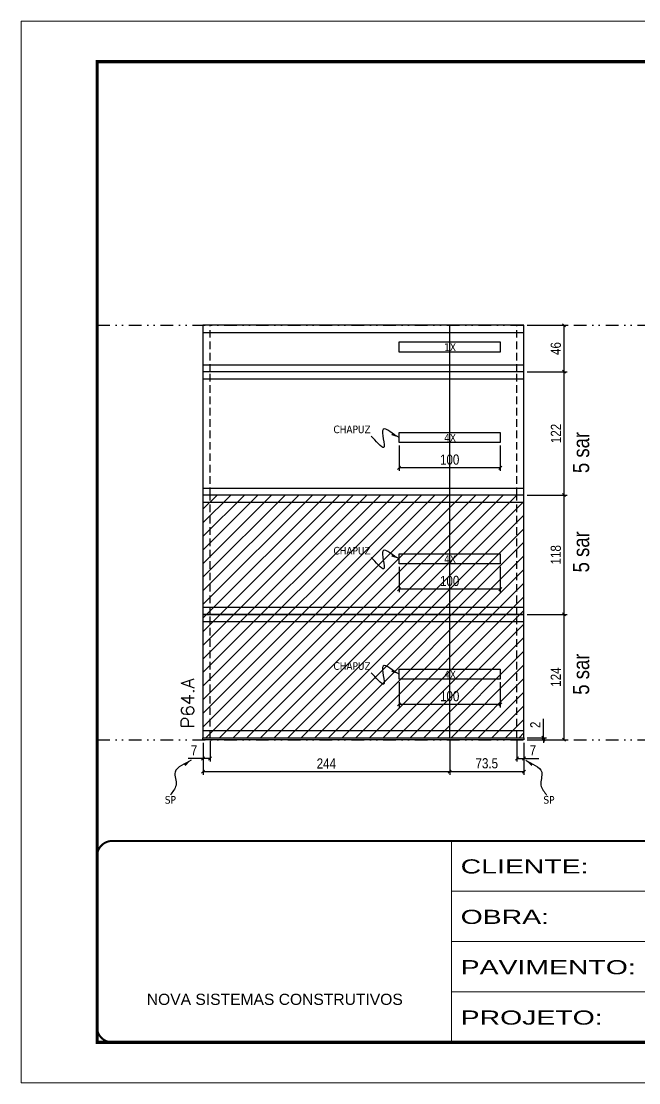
# Model space of a CAD drawing. Extents: x 14400 to 27878, y -21631 to 6985.
# Drawn here: x 19182 to 19793, y 192 to 1242 of the extents above; entities that cross this region are included whole.
import ezdxf

# ---------------------------------------------------------------- set-up
doc = ezdxf.new("R2010")
doc.units = 0
for name, pattern in [('CONTINUO', [0]), ('DASHED', [0.75, 0.5, -0.25]), ('DIVIDE2', [0.625, 0.25, -0.125, 0, -0.125, 0, -0.125]), ('HIDDEN', [0.375, 0.25, -0.125])]:
    doc.linetypes.add(name, pattern=pattern)
for name, color, linetype in [('COTA', 241, 'Continuous'), ('NOMENCLATURA', 7, 'Continuous'), ('Nível', 160, 'Continuous'), ('Painéis', 200, 'Continuous'), ('Romaneio', 10, 'Continuous'), ('SARR_2.2x10', 60, 'Continuous'), ('SARR_2.2x7', 40, 'Continuous'), ('Sarrafo de Pressão', 42, 'HIDDEN'), ('texto', 7, 'Continuous')]:
    doc.layers.add(name, color=color, linetype=linetype)
for name, color, linetype, lineweight in [('Folhas', 255, 'Continuous', 9), ('Hachura', 251, 'Continuous', 9), ('SARRAFO DE PRESSAO', 251, 'DASHED', 9), ('Texto Seção', 7, 'Continuous', 15)]:
    doc.layers.add(name, color=color, linetype=linetype, lineweight=lineweight)
doc.styles.add('ARIAL', font='arial.ttf')
doc.styles.add('ARIAL_NARROW', font='ARIALN.TTF', dxfattribs={"height": 0.2})
doc.styles.add('COTA TECNICA', font='techl___.ttf', dxfattribs={"height": 10})
doc.styles.add('COTA TECNICA-50', font='techl___.ttf', dxfattribs={"height": 10})
doc.styles.add('REGUA-120', font='ROMANS.shx', dxfattribs={"height": 15})
doc.styles.get("Standard").update_dxf_attribs({"font": 'arial.ttf'})
doc.styles.add('Tecnologia', font='')
doc.styles.get('Tecnologia').set_extended_font_data('Forgotten Futurist')
doc.dimstyles.new('COTA PAINEL-50', dxfattribs={"dimtxt": 10, "dimasz": 3, "dimexe": 3, "dimexo": 3, "dimgap": 3, "dimtad": 1, "dimdec": 1, "dimzin": 12, "dimdsep": 46, "dimtxsty": 'COTA TECNICA-50', "dimblk1": 'OBLIQUE', "dimblk2": 'OBLIQUE', "dimsah": 1, "dimcen": 0.9, "dimclrd": 4, "dimclre": 4, "dimclrt": 240, "dimadec": 1, "dimazin": 3, "dimtfac": 1, "dimtdec": 1, "dimtmove": 0, "dimatfit": 3, "dimfxl": 1, "dimtolj": 1, "dimtzin": 12, "dimarcsym": 0})
doc.dimstyles.new('PAINEL', dxfattribs={"dimtxt": 10, "dimasz": 3, "dimexe": 3, "dimexo": 3, "dimgap": 3, "dimtad": 1, "dimdec": 1, "dimzin": 12, "dimdsep": 46, "dimtxsty": 'COTA TECNICA', "dimblk1": 'OBLIQUE', "dimblk2": 'OBLIQUE', "dimsah": 1, "dimcen": 0.9, "dimclrd": 4, "dimclre": 4, "dimclrt": 240, "dimadec": 1, "dimazin": 3, "dimtfac": 1, "dimtdec": 1, "dimtmove": 0, "dimatfit": 3, "dimfxl": 1, "dimtolj": 1, "dimtzin": 12, "dimarcsym": 0})
doc.dimstyles.get("Standard").update_dxf_attribs({"dimtxt": 0.18, "dimasz": 0.18, "dimexe": 0.18, "dimexo": 0.0625, "dimgap": 0.09, "dimtad": 0, "dimtih": 1, "dimtoh": 1, "dimdec": 4, "dimzin": 0, "dimdsep": 46, "dimtxsty": 'Standard', "dimcen": 0.09, "dimadec": 0, "dimazin": 0, "dimtfac": 1, "dimtdec": 4, "dimtofl": 0, "dimtmove": 0, "dimatfit": 3, "dimfxl": 1, "dimtolj": 1, "dimtzin": 0, "dimarcsym": 0})

# ---------------------------------------------------------------- blocks, each defined once
blk = doc.blocks.new('9999999999')
at = {"color": 30, "linetype": 'CONTINUO'}
for p, q in [((98564.6, 34230.2), (98564.6, 34429.4)), ((98564.6, 34379.6), (99584, 34379.6)), ((98564.6, 34329.8), (99488, 34329.8)), ((98564.6, 34280), (99488, 34280))]:
    blk.add_line(p, q, dxfattribs=at)
at = {"color": 30, "linetype": 'CONTINUO', "const_width": 2}
blk.add_lwpolyline([(99584, 34230.2), (99584, 34414.4, 0.414214), (99569, 34429.4), (98229, 34429.4, 0.414214), (98214, 34414.4), (98214, 34245.2, 0.414214), (98229, 34230.2), (99584, 34230.2)], format="xyb", dxfattribs=at)
at = {"layer": 'Folhas'}
blk.add_lwpolyline([(98139, 34190.2), (99624, 34190.2), (99624, 35240.2), (98139, 35240.2)], close=True, dxfattribs=at)
at = {"layer": 'Folhas', "color": 30, "const_width": 3}
blk.add_lwpolyline([(98214, 34230.2), (99584, 34230.2), (99584, 35200.2), (98214, 35200.2)], close=True, dxfattribs=at)
at = {"color": 7, "linetype": 'Continuous', "ltscale": 5, "style": 'ARIAL'}
blk.add_text('NOVA SISTEMAS CONSTRUTIVOS', height=11.059, dxfattribs=at).set_placement((98263.2, 34267.2))
at = {"layer": 'Folhas', "color": 7, "style": 'Tecnologia', "width": 1.5}
for s, p in [('CLIENTE:', (98573.7, 34397.2)), ('OBRA:', (98573.7, 34347.3)), ('PAVIMENTO:', (98573.7, 34297.5)), ('PROJETO:', (98573.7, 34247.7))]:
    blk.add_text(s, height=14, dxfattribs=at).set_placement(p)
blk = doc.blocks.new('_Oblique')
at = {"color": 0, "linetype": 'ByBlock', "lineweight": -2}
blk.add_line((-0.5, -0.5), (0.5, 0.5), dxfattribs=at)
blk = doc.blocks.new('*D1754')
at = {"layer": 'COTA', "color": 4, "lineweight": -2, "transparency": 16777216}
for p, q in [((19361.8, 528.1), (19361.8, 509.6)), ((19368.8, 530.1), (19368.8, 509.6)), ((19361.8, 512.6), (19347, 512.6)), ((19368.8, 512.6), (19361.8, 512.6))]:
    blk.add_line(p, q, dxfattribs=at)
at = {"layer": 'Defpoints', "color": 0, "transparency": 16777216}
for p in [(19361.8, 531.1), (19368.8, 533.1), (19361.8, 512.6)]:
    blk.add_point(p, dxfattribs=at)
at = {"layer": 'COTA', "color": 4, "lineweight": -2, "transparency": 16777216, "xscale": 3, "yscale": 3, "zscale": 3, "rotation": 180}
blk.add_blockref('_Oblique', (19361.8, 512.6), dxfattribs=at)
at = {"layer": 'COTA', "color": 4, "lineweight": -2, "transparency": 16777216, "xscale": 3, "yscale": 3, "zscale": 3}
blk.add_blockref('_Oblique', (19368.8, 512.6), dxfattribs=at)
at = {"layer": 'COTA', "color": 240, "transparency": 16777216, "insert": (19352.9, 520.7), "char_height": 10, "attachment_point": 5, "style": 'COTA TECNICA-50'}
blk.add_mtext('\\A1;7', dxfattribs=at)
blk = doc.blocks.new('*D1755')
at = {"layer": 'COTA', "color": 4, "lineweight": -2, "transparency": 16777216}
for p, q in [((19672.3, 530.1), (19672.3, 509.6)), ((19679.3, 528.1), (19679.3, 509.6)), ((19672.3, 512.6), (19679.3, 512.6)), ((19679.3, 512.6), (19694, 512.6))]:
    blk.add_line(p, q, dxfattribs=at)
at = {"layer": 'Defpoints', "color": 0, "transparency": 16777216}
for p in [(19672.3, 533.1), (19679.3, 531.1), (19679.3, 512.6)]:
    blk.add_point(p, dxfattribs=at)
at = {"layer": 'COTA', "color": 4, "lineweight": -2, "transparency": 16777216, "xscale": 3, "yscale": 3, "zscale": 3, "rotation": 180}
blk.add_blockref('_Oblique', (19672.3, 512.6), dxfattribs=at)
at = {"layer": 'COTA', "color": 4, "lineweight": -2, "transparency": 16777216, "xscale": 3, "yscale": 3, "zscale": 3}
blk.add_blockref('_Oblique', (19679.3, 512.6), dxfattribs=at)
at = {"layer": 'COTA', "color": 240, "transparency": 16777216, "insert": (19688.1, 520.7), "char_height": 10, "attachment_point": 5, "style": 'COTA TECNICA-50'}
blk.add_mtext('\\A1;7', dxfattribs=at)
blk = doc.blocks.new('*D1756')
at = {"layer": 'Defpoints', "color": 0, "linetype": 'ByBlock', "transparency": 16777216}
for p in [(19679.3, 655.1), (19718.9, 655.1), (19679.3, 531.1)]:
    blk.add_point(p, dxfattribs=at)
at = {"layer": 'Romaneio', "color": 4, "linetype": 'ByBlock', "lineweight": -2, "transparency": 16777216}
for p, q in [((19682.3, 655.1), (19721.9, 655.1)), ((19718.9, 531.1), (19718.9, 655.1)), ((19682.3, 531.1), (19721.9, 531.1))]:
    blk.add_line(p, q, dxfattribs=at)
at = {"layer": 'Romaneio', "color": 4, "linetype": 'ByBlock', "lineweight": -2, "transparency": 16777216, "xscale": 3, "yscale": 3, "zscale": 3}
for p, rotation in [((19718.9, 655.1), 90), ((19718.9, 531.1), 270)]:
    blk.add_blockref('_Oblique', p, dxfattribs=dict(at, rotation=rotation))
at = {"layer": 'Romaneio', "color": 240, "linetype": 'ByBlock', "transparency": 16777216, "insert": (19710.8, 593.1), "char_height": 10, "attachment_point": 5, "rotation": 90, "style": 'COTA TECNICA'}
blk.add_mtext('\\A1;124', dxfattribs=at)
blk = doc.blocks.new('*D1757')
at = {"layer": 'COTA', "color": 4, "lineweight": -2, "transparency": 16777216}
for p, q in [((19682.3, 773.1), (19721.9, 773.1)), ((19718.9, 655.1), (19718.9, 773.1)), ((19682.3, 655.1), (19721.9, 655.1))]:
    blk.add_line(p, q, dxfattribs=at)
at = {"layer": 'Defpoints', "color": 0, "transparency": 16777216}
for p in [(19679.3, 773.1), (19718.9, 773.1), (19679.3, 655.1)]:
    blk.add_point(p, dxfattribs=at)
at = {"layer": 'COTA', "color": 4, "lineweight": -2, "transparency": 16777216, "xscale": 3, "yscale": 3, "zscale": 3}
for p, rotation in [((19718.9, 773.1), 90), ((19718.9, 655.1), 270)]:
    blk.add_blockref('_Oblique', p, dxfattribs=dict(at, rotation=rotation))
at = {"layer": 'COTA', "color": 240, "transparency": 16777216, "insert": (19710.8, 714.1), "char_height": 10, "attachment_point": 5, "rotation": 90, "style": 'COTA TECNICA-50'}
blk.add_mtext('\\A1;118', dxfattribs=at)
blk = doc.blocks.new('*D1758')
at = {"layer": 'COTA', "color": 4, "lineweight": -2, "transparency": 16777216}
for p, q in [((19698.5, 533.1), (19698.5, 551.9)), ((19682.3, 533.1), (19701.5, 533.1)), ((19682.3, 531.1), (19701.5, 531.1)), ((19698.5, 531.1), (19698.5, 533.1)), ((19698.5, 531.1), (19698.5, 528.1))]:
    blk.add_line(p, q, dxfattribs=at)
at = {"layer": 'Defpoints', "color": 0, "transparency": 16777216}
for p in [(19679.3, 533.1), (19679.3, 531.1), (19698.5, 531.1)]:
    blk.add_point(p, dxfattribs=at)
at = {"layer": 'COTA', "color": 4, "lineweight": -2, "transparency": 16777216, "xscale": 3, "yscale": 3, "zscale": 3}
for p, rotation in [((19698.5, 533.1), 270), ((19698.5, 531.1), 90)]:
    blk.add_blockref('_Oblique', p, dxfattribs=dict(at, rotation=rotation))
at = {"layer": 'COTA', "color": 240, "transparency": 16777216, "insert": (19690.5, 545.9), "char_height": 10, "attachment_point": 5, "rotation": 90, "style": 'COTA TECNICA-50'}
blk.add_mtext('\\A1;2', dxfattribs=at)
blk = doc.blocks.new('*D1759')
at = {"layer": 'COTA', "color": 4, "lineweight": -2, "transparency": 16777216}
for p, q in [((19361.8, 528.1), (19361.8, 496.6)), ((19605.8, 530.1), (19605.8, 496.6)), ((19361.8, 499.6), (19605.8, 499.6))]:
    blk.add_line(p, q, dxfattribs=at)
at = {"layer": 'Defpoints', "color": 0, "transparency": 16777216}
for p in [(19361.8, 531.1), (19605.8, 533.1), (19605.8, 499.6)]:
    blk.add_point(p, dxfattribs=at)
at = {"layer": 'COTA', "color": 4, "lineweight": -2, "transparency": 16777216, "xscale": 3, "yscale": 3, "zscale": 3, "rotation": 180}
blk.add_blockref('_Oblique', (19361.8, 499.6), dxfattribs=at)
at = {"layer": 'COTA', "color": 4, "lineweight": -2, "transparency": 16777216, "xscale": 3, "yscale": 3, "zscale": 3}
blk.add_blockref('_Oblique', (19605.8, 499.6), dxfattribs=at)
at = {"layer": 'COTA', "color": 240, "transparency": 16777216, "insert": (19483.8, 507.7), "char_height": 10, "attachment_point": 5, "style": 'COTA TECNICA-50'}
blk.add_mtext('\\A1;244', dxfattribs=at)
blk = doc.blocks.new('*D1760')
at = {"layer": 'COTA', "color": 4, "lineweight": -2, "transparency": 16777216}
for p, q in [((19605.8, 530.1), (19605.8, 496.6)), ((19679.3, 528.1), (19679.3, 496.6)), ((19605.8, 499.6), (19679.3, 499.6))]:
    blk.add_line(p, q, dxfattribs=at)
at = {"layer": 'Defpoints', "color": 0, "transparency": 16777216}
for p in [(19605.8, 533.1), (19679.3, 531.1), (19679.3, 499.6)]:
    blk.add_point(p, dxfattribs=at)
at = {"layer": 'COTA', "color": 4, "lineweight": -2, "transparency": 16777216, "xscale": 3, "yscale": 3, "zscale": 3, "rotation": 180}
blk.add_blockref('_Oblique', (19605.8, 499.6), dxfattribs=at)
at = {"layer": 'COTA', "color": 4, "lineweight": -2, "transparency": 16777216, "xscale": 3, "yscale": 3, "zscale": 3}
blk.add_blockref('_Oblique', (19679.3, 499.6), dxfattribs=at)
at = {"layer": 'COTA', "color": 240, "transparency": 16777216, "insert": (19642.5, 507.8), "char_height": 10, "attachment_point": 5, "style": 'COTA TECNICA-50'}
blk.add_mtext('\\A1;73.5', dxfattribs=at)
blk = doc.blocks.new('*D1761')
at = {"layer": 'COTA', "color": 4, "linetype": 'ByBlock', "lineweight": -2, "transparency": 16777216}
for p, q in [((19555.8, 588), (19555.8, 563.1)), ((19655.8, 588), (19655.8, 563.1)), ((19655.8, 566.1), (19555.8, 566.1))]:
    blk.add_line(p, q, dxfattribs=at)
at = {"layer": 'Defpoints', "color": 0, "linetype": 'ByBlock', "transparency": 16777216}
for p in [(19555.8, 591), (19655.8, 591), (19555.8, 566.1)]:
    blk.add_point(p, dxfattribs=at)
at = {"layer": 'COTA', "color": 4, "linetype": 'ByBlock', "lineweight": -2, "transparency": 16777216, "xscale": 3, "yscale": 3, "zscale": 3, "rotation": 180}
blk.add_blockref('_Oblique', (19555.8, 566.1), dxfattribs=at)
at = {"layer": 'COTA', "color": 4, "linetype": 'ByBlock', "lineweight": -2, "transparency": 16777216, "xscale": 3, "yscale": 3, "zscale": 3}
blk.add_blockref('_Oblique', (19655.8, 566.1), dxfattribs=at)
at = {"layer": 'COTA', "color": 240, "linetype": 'ByBlock', "transparency": 16777216, "insert": (19605.8, 574.2), "char_height": 10, "attachment_point": 5, "style": 'COTA TECNICA'}
blk.add_mtext('\\A1;100', dxfattribs=at)
blk = doc.blocks.new('*D1762')
at = {"layer": 'COTA', "color": 4, "linetype": 'ByBlock', "lineweight": -2, "transparency": 16777216}
for p, q in [((19555.8, 702.1), (19555.8, 677.1)), ((19655.8, 702.1), (19655.8, 677.1)), ((19655.8, 680.1), (19555.8, 680.1))]:
    blk.add_line(p, q, dxfattribs=at)
at = {"layer": 'Defpoints', "color": 0, "linetype": 'ByBlock', "transparency": 16777216}
for p in [(19555.8, 705.1), (19655.8, 705.1), (19555.8, 680.1)]:
    blk.add_point(p, dxfattribs=at)
at = {"layer": 'COTA', "color": 4, "linetype": 'ByBlock', "lineweight": -2, "transparency": 16777216, "xscale": 3, "yscale": 3, "zscale": 3, "rotation": 180}
blk.add_blockref('_Oblique', (19555.8, 680.1), dxfattribs=at)
at = {"layer": 'COTA', "color": 4, "linetype": 'ByBlock', "lineweight": -2, "transparency": 16777216, "xscale": 3, "yscale": 3, "zscale": 3}
blk.add_blockref('_Oblique', (19655.8, 680.1), dxfattribs=at)
at = {"layer": 'COTA', "color": 240, "linetype": 'ByBlock', "transparency": 16777216, "insert": (19605.8, 688.2), "char_height": 10, "attachment_point": 5, "style": 'COTA TECNICA'}
blk.add_mtext('\\A1;100', dxfattribs=at)
blk = doc.blocks.new('*D1772')
at = {"layer": 'COTA', "color": 4, "lineweight": -2, "transparency": 16777216}
for p, q in [((19682.3, 895.1), (19721.9, 895.1)), ((19718.9, 773.1), (19718.9, 895.1)), ((19682.3, 773.1), (19721.9, 773.1))]:
    blk.add_line(p, q, dxfattribs=at)
at = {"layer": 'Defpoints', "color": 0, "transparency": 16777216}
for p in [(19679.3, 895.1), (19718.9, 895.1), (19679.3, 773.1)]:
    blk.add_point(p, dxfattribs=at)
at = {"layer": 'COTA', "color": 4, "lineweight": -2, "transparency": 16777216, "xscale": 3, "yscale": 3, "zscale": 3}
for p, rotation in [((19718.9, 895.1), 90), ((19718.9, 773.1), 270)]:
    blk.add_blockref('_Oblique', p, dxfattribs=dict(at, rotation=rotation))
at = {"layer": 'COTA', "color": 240, "transparency": 16777216, "insert": (19710.9, 834.1), "char_height": 10, "attachment_point": 5, "rotation": 90, "style": 'COTA TECNICA'}
blk.add_mtext('\\A1;122', dxfattribs=at)
blk = doc.blocks.new('*D3971')
at = {"layer": 'COTA', "color": 4, "lineweight": -2, "transparency": 16777216}
for p, q in [((19682.3, 941.1), (19721.9, 941.1)), ((19718.9, 895.1), (19718.9, 941.1)), ((19682.3, 895.1), (19721.9, 895.1))]:
    blk.add_line(p, q, dxfattribs=at)
at = {"layer": 'Defpoints', "color": 0, "transparency": 16777216}
for p in [(19679.3, 941.1), (19718.9, 941.1), (19679.3, 895.1)]:
    blk.add_point(p, dxfattribs=at)
at = {"layer": 'COTA', "color": 4, "lineweight": -2, "transparency": 16777216, "xscale": 3, "yscale": 3, "zscale": 3}
for p, rotation in [((19718.9, 941.1), 90), ((19718.9, 895.1), 270)]:
    blk.add_blockref('_Oblique', p, dxfattribs=dict(at, rotation=rotation))
at = {"layer": 'COTA', "color": 240, "transparency": 16777216, "insert": (19710.8, 918.1), "char_height": 10, "attachment_point": 5, "rotation": 90, "style": 'COTA TECNICA'}
blk.add_mtext('\\A1;46', dxfattribs=at)
blk = doc.blocks.new('*D3972')
at = {"layer": 'COTA', "color": 4, "linetype": 'ByBlock', "lineweight": -2, "transparency": 16777216}
for p, q in [((19555.8, 822.1), (19555.8, 797.1)), ((19655.8, 822.1), (19655.8, 797.1)), ((19655.8, 800.1), (19555.8, 800.1))]:
    blk.add_line(p, q, dxfattribs=at)
at = {"layer": 'Defpoints', "color": 0, "linetype": 'ByBlock', "transparency": 16777216}
for p in [(19555.8, 825.1), (19655.8, 825.1), (19555.8, 800.1)]:
    blk.add_point(p, dxfattribs=at)
at = {"layer": 'COTA', "color": 4, "linetype": 'ByBlock', "lineweight": -2, "transparency": 16777216, "xscale": 3, "yscale": 3, "zscale": 3, "rotation": 180}
blk.add_blockref('_Oblique', (19555.8, 800.1), dxfattribs=at)
at = {"layer": 'COTA', "color": 4, "linetype": 'ByBlock', "lineweight": -2, "transparency": 16777216, "xscale": 3, "yscale": 3, "zscale": 3}
blk.add_blockref('_Oblique', (19655.8, 800.1), dxfattribs=at)
at = {"layer": 'COTA', "color": 240, "linetype": 'ByBlock', "transparency": 16777216, "insert": (19605.8, 808.2), "char_height": 10, "attachment_point": 5, "style": 'COTA TECNICA'}
blk.add_mtext('\\A1;100', dxfattribs=at)

msp = doc.modelspace()

# ---------------------------------------------------------------- hatches: boundary and pattern name
at = {"layer": 'Hachura', "linetype": 'ByBlock'}
h = msp.add_hatch(dxfattribs=at)
h.set_pattern_fill('ANSI31', color=256, scale=3)
h.paths.add_polyline_path([(19605.77, 773.13), (19361.77, 773.13), (19361.77, 655.13), (19605.77, 655.13)])
h.paths.add_polyline_path([(19679.27, 773.13), (19605.77, 773.13), (19605.77, 655.13), (19679.27, 655.13)])
h.paths.add_polyline_path([(19679.27, 655.13), (19605.77, 655.13), (19605.77, 533.13), (19679.27, 533.13)])
h.paths.add_polyline_path([(19605.77, 655.13), (19361.77, 655.13), (19361.77, 533.13), (19605.77, 533.13)])
h.paths.add_polyline_path([(20079.58, 773.13), (19835.58, 773.13), (19835.58, 655.13), (20079.58, 655.13)])
h.paths.add_polyline_path([(20153.08, 773.13), (20079.58, 773.13), (20079.58, 655.13), (20153.08, 655.13)])
h.paths.add_polyline_path([(20153.08, 655.13), (20079.58, 655.13), (20079.58, 533.13), (20153.08, 533.13)])
h.paths.add_polyline_path([(20079.58, 655.13), (19835.58, 655.13), (19835.58, 533.13), (20079.58, 533.13)])

# ---------------------------------------------------------------- linework, layer by layer
at = {"layer": 'Nível', "color": 4, "linetype": 'DIVIDE2', "ltscale": 50}
for p, q in [((19256.97, 941.13), (20626.97, 941.13)), ((19256.97, 531.13), (20626.97, 531.13))]:
    msp.add_line(p, q, dxfattribs=at)
at = {"layer": 'Painéis'}
for p, q in [((19605.77, 941.13), (19605.77, 533.13)), ((19679.27, 895.13), (19361.77, 895.13)), ((19679.27, 773.13), (19361.77, 773.13))]:
    msp.add_line(p, q, dxfattribs=at)
for points in [[(19679.27, 941.13), (19361.77, 941.13), (19361.77, 655.13), (19679.27, 655.13)], [(19679.27, 531.13), (19361.77, 531.13), (19361.77, 533.13), (19679.27, 533.13)]]:
    msp.add_lwpolyline(points, close=True, dxfattribs=at)
msp.add_lwpolyline([(19679.27, 533.13), (19679.27, 655.13), (19361.77, 655.13), (19361.77, 533.13)], dxfattribs=at)
at = {"layer": 'SARR_2.2x10'}
for points in [[(19555.77, 924.66), (19655.77, 924.66), (19655.77, 914.66), (19555.77, 914.66)], [(19555.77, 835.06), (19655.77, 835.06), (19655.77, 825.06), (19555.77, 825.06)], [(19555.77, 715.06), (19655.77, 715.06), (19655.77, 705.06), (19555.77, 705.06)], [(19555.77, 600.98), (19655.77, 600.98), (19655.77, 590.98), (19555.77, 590.98)]]:
    msp.add_lwpolyline(points, close=True, dxfattribs=at)
at = {"layer": 'SARR_2.2x7'}
for p, q in [((19361.77, 934.13), (19605.77, 934.13)), ((19605.77, 934.13), (19679.27, 934.13)), ((19361.77, 902.13), (19605.77, 902.13)), ((19605.77, 902.13), (19679.27, 902.13)), ((19361.77, 888.13), (19605.77, 888.13)), ((19605.77, 888.13), (19679.27, 888.13)), ((19361.77, 780.13), (19605.77, 780.13)), ((19605.77, 780.13), (19679.27, 780.13)), ((19361.77, 766.13), (19605.77, 766.13)), ((19605.77, 766.13), (19679.27, 766.13)), ((19361.77, 662.13), (19605.77, 662.13)), ((19605.77, 662.13), (19679.27, 662.13)), ((19361.77, 648.13), (19605.77, 648.13)), ((19605.77, 648.13), (19679.27, 648.13)), ((19361.77, 540.13), (19605.77, 540.13)), ((19605.77, 540.13), (19679.27, 540.13))]:
    msp.add_line(p, q, dxfattribs=at)
at = {"layer": 'Sarrafo de Pressão', "ltscale": 30}
for p, q in [((19368.77, 895.13), (19368.77, 941.13)), ((19672.27, 895.13), (19672.27, 941.13)), ((19368.77, 773.13), (19368.77, 895.13)), ((19672.27, 773.13), (19672.27, 895.13)), ((19368.77, 655.13), (19368.77, 773.13)), ((19672.27, 655.13), (19672.27, 773.13)), ((19368.77, 533.13), (19368.77, 655.13)), ((19672.27, 533.13), (19672.27, 655.13))]:
    msp.add_line(p, q, dxfattribs=at)

# ---------------------------------------------------------------- block references
at = {"layer": 'SARRAFO DE PRESSAO', "color": 6, "linetype": 'ByBlock'}
msp.add_blockref('9999999999', (-78957.01, -33998.35), dxfattribs=at)

# ---------------------------------------------------------------- texts
at = {"layer": 'NOMENCLATURA', "style": 'ARIAL_NARROW'}
for p in [(19743.79, 794.89), (19743.79, 696.65), (19743.79, 575.65)]:
    msp.add_text('5 sar', height=16, rotation=90, dxfattribs=at).set_placement(p)
at = {"layer": 'texto', "color": 0, "char_height": 7.5, "attachment_point": 5}
for s, insert in [('{\\fTahoma|b0|i0|c0|p34;\\C4;1X}', (19606.16, 919.37)), ('{\\fTahoma|b0|i0|c0|p34;\\C4;CHAPUZ}', (19509.22, 838.07)), ('{\\fTahoma|b0|i0|c0|p34;\\C4;4X}', (19606.16, 829.76)), ('{\\fTahoma|b0|i0|c0|p34;\\C4;CHAPUZ}', (19509.22, 718.07)), ('{\\fTahoma|b0|i0|c0|p34;\\C4;4X}', (19606.16, 709.76)), ('{\\fTahoma|b0|i0|c0|p34;\\C4;CHAPUZ}', (19509.22, 603.99)), ('{\\fTahoma|b0|i0|c0|p34;\\C4;4X}', (19606.16, 595.69)), ('{\\fTahoma|b0|i0|c0|p34;\\C4;SP}', (19329.52, 471.64)), ('{\\fTahoma|b0|i0|c0|p34;\\C4;SP}', (19704.05, 471.64))]:
    msp.add_mtext(s, dxfattribs=dict(at, insert=insert))
at = {"layer": 'Texto Seção', "insert": (19353.15, 542.39), "char_height": 13, "width": 285.3299, "attachment_point": 7, "rotation": 90, "style": 'REGUA-120'}
msp.add_mtext('P64.A', dxfattribs=at)

# ---------------------------------------------------------------- dimensions: what is measured, and where the dimension line sits
at = {"layer": 'COTA'}
for base, p1, p2, angle, dimstyle, picture, middle in [((19718.91, 941.13), (19679.27, 895.13), (19679.27, 941.13), 90, 'PAINEL', '*D3971', (19710.81, 918.13)), ((19718.91, 895.13), (19679.27, 773.13), (19679.27, 895.13), 90, 'PAINEL', '*D1772', (19710.85, 834.13)), ((19718.91, 773.13), (19679.27, 655.13), (19679.27, 773.13), 90, 'COTA PAINEL-50', '*D1757', (19710.81, 714.13)), ((19361.77, 512.62), (19368.77, 533.13), (19361.77, 531.13), 180, 'COTA PAINEL-50', '*D1754', (19352.9, 520.7))]:
    dim = msp.add_linear_dim(base=base, p1=p1, p2=p2, angle=angle, dimstyle=dimstyle, dxfattribs=at)
    dim.commit()
    dim.dimension.update_dxf_attribs({"geometry": picture, "text_midpoint": middle})
at = {"layer": 'COTA', "linetype": 'ByBlock'}
for base, p1, p2, picture, middle in [((19555.77, 800.13), (19655.77, 825.06), (19555.77, 825.06), '*D3972', (19605.77, 808.23)), ((19555.77, 680.13), (19655.77, 705.06), (19555.77, 705.06), '*D1762', (19605.77, 688.23)), ((19555.77, 566.05), (19655.77, 590.98), (19555.77, 590.98), '*D1761', (19605.77, 574.15))]:
    dim = msp.add_linear_dim(base=base, p1=p1, p2=p2, dimstyle='PAINEL', dxfattribs=at)
    dim.commit()
    dim.dimension.update_dxf_attribs({"geometry": picture, "text_midpoint": middle})
at = {"layer": 'COTA'}
dim = msp.add_linear_dim(base=(19698.53, 531.13), p1=(19679.27, 533.13), p2=(19679.27, 531.13), angle=90, dimstyle='COTA PAINEL-50', dxfattribs=at)
dim.commit()
dim.dimension.update_dxf_attribs({"geometry": '*D1758', "text_midpoint": (19698.53, 545.88), "dimtype": 160})
for base, p1, p2, picture, middle in [((19605.77, 499.58), (19361.77, 531.13), (19605.77, 533.13), '*D1759', (19483.77, 507.65)), ((19679.27, 499.58), (19605.77, 533.13), (19679.27, 531.13), '*D1760', (19642.52, 507.8)), ((19679.27, 512.62), (19672.27, 533.13), (19679.27, 531.13), '*D1755', (19688.13, 520.7))]:
    dim = msp.add_linear_dim(base=base, p1=p1, p2=p2, dimstyle='COTA PAINEL-50', dxfattribs=at)
    dim.commit()
    dim.dimension.update_dxf_attribs({"geometry": picture, "text_midpoint": middle})
at = {"layer": 'Romaneio', "linetype": 'ByBlock'}
dim = msp.add_aligned_dim(p1=(19679.27, 531.13), p2=(19679.27, 655.13), distance=-39.64, dimstyle='PAINEL', dxfattribs=at)
dim.commit()
dim.dimension.update_dxf_attribs({"geometry": '*D1756', "text_midpoint": (19710.84, 593.13)})

# ---------------------------------------------------------------- leaders
at = {"layer": 'COTA', "path_type": 1}
for points in [[(19555.77, 830.06), (19539.98, 838.07), (19540.57, 820.2), (19528.14, 831.34)], [(19555.77, 710.06), (19539.98, 718.07), (19540.57, 700.2), (19528.14, 711.34)], [(19555.77, 595.98), (19539.98, 603.99), (19540.57, 586.12), (19528.14, 597.26)], [(19349.94, 510.95), (19334.15, 499.12), (19335.08, 486.11), (19329.53, 476.33)], [(19681.1, 510.95), (19696.88, 499.12), (19695.96, 486.11), (19701.51, 476.33)]]:
    msp.add_leader(points, dimstyle='Standard', override={"dimasz": 8}, dxfattribs=at)

doc.saveas('drawing.dxf')
